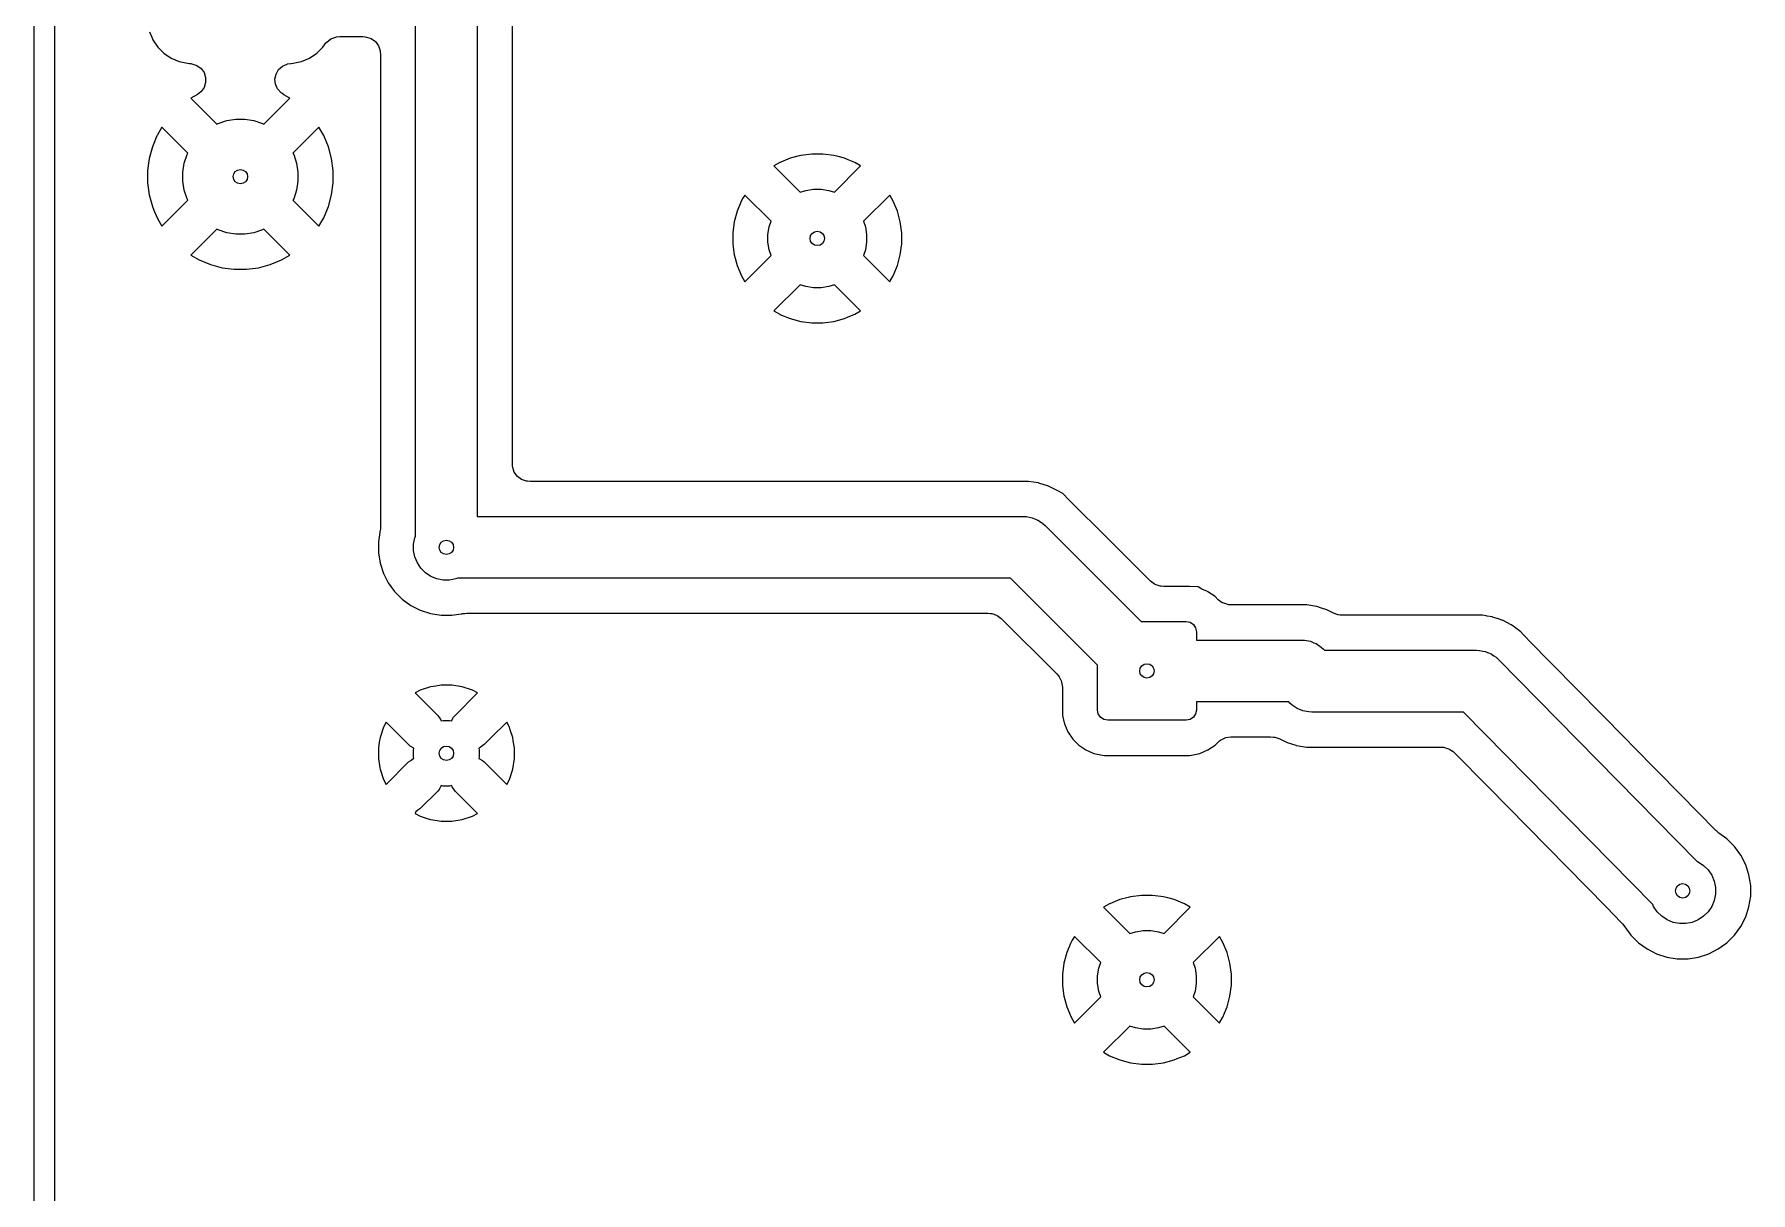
# Model space of a CAD drawing. Header units: millimetres. Extents: x 20 to 168, y -138 to -20.
# Drawn here: x 20 to 61.65, y -75.67 to -47.54 of the extents above; entities that cross this region are included whole.
import ezdxf

# ---------------------------------------------------------------- set-up
doc = ezdxf.new("R2010")
doc.units = ezdxf.units.MM
doc.layers.add('B.Cu', color=253, linetype='CONTINUOUS', true_color=0x83a598)
doc.layers.add('Edge.Cuts', color=40, linetype='CONTINUOUS', true_color=0xfabd2f)

msp = doc.modelspace()

# ---------------------------------------------------------------- linework, layer by layer
at = {"layer": 'B.Cu', "linetype": 'CONTINUOUS'}
for p, q in [((20.5005, -64.870144), (20.5005, -44.765947)), ((30.75, -46.31066), (30.75, -59.25)), ((29.25, -59.730226), (29.25, -46.75)), ((31.6005, -52.365639), (31.6005, -47.030902)), ((22.796986, -47.486609), (22.850781, -47.612231)), ((22.850781, -47.612231), (22.879721, -47.679812)), ((22.879721, -47.679812), (22.997523, -47.853864)), ((22.997523, -47.853864), (23.146136, -48.002477)), ((26.853864, -48.002477), (27.002477, -47.853864)), ((27.002477, -47.853864), (27.037673, -47.801861)), ((27.037673, -47.801861), (27.076726, -47.752926)), ((27.076726, -47.752926), (27.096826, -47.73144)), ((27.096826, -47.73144), (27.195319, -47.654741)), ((27.195319, -47.654741), (27.312692, -47.612231)), ((27.312692, -47.612231), (27.336156, -47.607709)), ((27.336156, -47.607709), (27.411662, -47.6005)), ((27.411662, -47.6005), (27.969098, -47.6005)), ((27.969098, -47.6005), (28.031507, -47.60541)), ((28.031507, -47.60541), (28.058618, -47.609704)), ((28.058618, -47.609704), (28.177342, -47.648278)), ((28.177342, -47.648278), (28.278337, -47.721652)), ((28.278337, -47.721652), (28.351714, -47.822645)), ((28.351714, -47.822645), (28.390293, -47.941369)), ((23.146136, -48.002477), (23.320188, -48.120279)), ((23.320188, -48.120279), (23.513389, -48.203013)), ((23.513389, -48.203013), (23.718756, -48.247688)), ((23.718756, -48.247688), (23.758079, -48.25003)), ((23.758079, -48.25003), (23.796735, -48.254231)), ((23.796735, -48.254231), (23.825293, -48.258752)), ((23.825293, -48.258752), (23.944019, -48.297322)), ((23.944019, -48.297322), (24.045016, -48.370693)), ((26.02009, -48.317116), (26.134125, -48.266345)), ((26.134125, -48.266345), (26.143286, -48.26389)), ((26.143286, -48.26389), (26.228151, -48.251435)), ((26.228117, -48.250851), (26.234028, -48.250499)), ((26.228151, -48.251435), (26.228117, -48.250851)), ((26.234028, -48.250499), (26.234036, -48.250499)), ((26.234036, -48.250499), (26.281244, -48.247688)), ((26.281244, -48.247688), (26.486611, -48.203013)), ((26.486611, -48.203013), (26.679812, -48.120279)), ((26.679812, -48.120279), (26.853864, -48.002477)), ((28.390293, -47.941369), (28.390293, -47.941371)), ((28.390293, -47.941371), (28.394587, -47.96848)), ((28.394587, -47.96848), (28.3995, -48.030902)), ((28.3995, -48.030902), (28.3995, -59.503762)), ((24.045016, -48.370693), (24.118397, -48.471683)), ((24.118397, -48.471683), (24.156979, -48.590406)), ((24.156985, -48.715241), (24.118415, -48.833968)), ((24.156979, -48.590406), (24.156985, -48.715241)), ((25.838944, -48.630862), (25.8649, -48.508755)), ((25.851991, -48.755013), (25.838944, -48.630862)), ((25.8649, -48.508755), (25.927318, -48.400646)), ((25.927318, -48.400646), (26.02009, -48.317116)), ((23.956253, -49.004529), (23.801172, -49.094064)), ((23.801172, -49.094064), (24.430744, -49.723637)), ((24.038888, -48.941121), (23.956253, -49.004529)), ((24.045044, -48.934965), (24.038888, -48.941121)), ((24.118415, -48.833968), (24.045044, -48.934965)), ((25.569253, -49.723636), (26.198825, -49.094065)), ((25.902765, -48.869055), (25.851991, -48.755013)), ((25.986295, -48.961827), (25.902765, -48.869055)), ((26.002904, -48.975277), (25.986295, -48.961827)), ((26.054506, -49.010742), (26.002904, -48.975277)), ((26.198824, -49.094064), (26.054506, -49.010742)), ((26.198825, -49.094065), (26.198823, -49.094064)), ((26.198823, -49.094064), (26.198824, -49.094064)), ((23.094064, -49.801172), (22.977708, -50.002709)), ((23.723637, -50.430744), (23.094064, -49.801172)), ((24.430744, -49.723637), (24.464243, -49.706569)), ((24.464243, -49.706569), (24.673176, -49.638682)), ((24.673176, -49.638682), (24.890157, -49.604316)), ((24.890157, -49.604316), (25.109843, -49.604316)), ((25.109843, -49.604316), (25.326824, -49.638682)), ((25.326824, -49.638682), (25.535757, -49.706569)), ((25.535757, -49.706569), (25.569253, -49.723636)), ((26.905932, -49.801173), (26.276361, -50.430743)), ((26.905933, -49.801173), (26.905932, -49.801173)), ((27.022293, -50.002713), (26.905933, -49.801173)), ((22.864833, -50.275212), (22.788496, -50.560112)), ((22.976785, -50.004937), (22.864833, -50.275212)), ((22.977607, -50.002915), (22.976785, -50.004937)), ((22.977708, -50.002709), (22.977607, -50.002915)), ((27.135165, -50.275211), (27.022293, -50.002713)), ((27.211502, -50.560109), (27.135165, -50.275211)), ((22.788496, -50.560112), (22.75, -50.85253)), ((23.604316, -50.890157), (23.638682, -50.673176)), ((23.638682, -50.673176), (23.706569, -50.464243)), ((23.706569, -50.464243), (23.723637, -50.430744)), ((26.276361, -50.430743), (26.293431, -50.464243)), ((26.293431, -50.464243), (26.361318, -50.673176)), ((26.361318, -50.673176), (26.395684, -50.890157)), ((27.25, -50.852532), (27.211502, -50.560109)), ((38.09136, -50.657467), (37.947583, -50.740475)), ((37.947583, -50.740475), (38.584309, -51.377201)), ((38.098957, -50.653081), (38.09136, -50.657467)), ((38.115528, -50.647456), (38.098957, -50.653081)), ((38.33964, -50.554625), (38.115528, -50.647456)), ((38.561751, -50.495112), (38.33964, -50.554625)), ((38.59921, -50.485075), (38.561751, -50.495112)), ((38.599213, -50.485074), (38.59921, -50.485075)), ((38.599216, -50.485074), (38.599213, -50.485074)), ((38.865641, -50.45), (38.599216, -50.485074)), ((38.865642, -50.45), (38.865641, -50.45)), ((39.134358, -50.45), (38.865642, -50.45)), ((39.134359, -50.45), (39.134358, -50.45)), ((39.400782, -50.485074), (39.134359, -50.45)), ((39.400789, -50.485075), (39.400782, -50.485074)), ((39.50793, -50.513783), (39.400789, -50.485075)), ((39.415689, -51.377201), (40.052416, -50.740476)), ((39.660355, -50.554624), (39.50793, -50.513783)), ((39.660359, -50.554625), (39.660355, -50.554624)), ((39.66036, -50.554626), (39.660359, -50.554625)), ((39.74576, -50.59), (39.66036, -50.554626)), ((39.908641, -50.657468), (39.74576, -50.59)), ((39.908651, -50.657473), (39.908641, -50.657468)), ((40.052416, -50.740475), (39.908651, -50.657473)), ((40.052416, -50.740476), (40.052415, -50.740475)), ((40.052415, -50.740475), (40.052416, -50.740475)), ((22.75, -50.85253), (22.75, -51.147468)), ((22.75, -51.147468), (22.788496, -51.439886)), ((23.604316, -51.109843), (23.604316, -50.890157)), ((23.638682, -51.326824), (23.604316, -51.109843)), ((26.395684, -51.109843), (26.361318, -51.326824)), ((26.395684, -50.890157), (26.395684, -51.109843)), ((27.211502, -51.43989), (27.25, -51.147467)), ((27.25, -51.147467), (27.25, -50.852532)), ((22.788496, -51.439886), (22.864833, -51.724787)), ((23.094065, -52.198825), (23.723636, -51.569253)), ((23.706569, -51.535757), (23.638682, -51.326824)), ((23.723636, -51.569253), (23.706569, -51.535757)), ((26.293431, -51.535757), (26.276362, -51.569254)), ((26.276362, -51.569254), (26.905933, -52.198825)), ((26.361318, -51.326824), (26.293431, -51.535757)), ((27.135165, -51.724788), (27.211502, -51.43989)), ((37.147456, -51.615528), (37.054625, -51.83964)), ((37.153081, -51.598957), (37.147456, -51.615528)), ((37.196898, -51.523062), (37.153081, -51.598957)), ((37.240475, -51.447583), (37.196898, -51.523062)), ((37.877201, -52.084309), (37.240475, -51.447583)), ((38.584309, -51.377201), (38.719866, -51.333156)), ((38.719866, -51.333156), (38.905849, -51.303699)), ((38.905849, -51.303699), (39.094151, -51.303699)), ((39.094151, -51.303699), (39.280134, -51.333156)), ((39.280134, -51.333156), (39.415689, -51.377201)), ((40.759521, -51.447582), (40.122797, -52.084305)), ((40.759522, -51.447582), (40.759521, -51.447582)), ((40.842528, -51.591352), (40.759522, -51.447582)), ((40.842626, -51.591553), (40.842528, -51.591352)), ((40.843469, -51.593623), (40.842626, -51.591553)), ((40.945373, -51.839639), (40.843469, -51.593623)), ((22.864833, -51.724787), (22.902624, -51.816022)), ((22.902624, -51.816022), (22.977706, -51.997285)), ((22.977706, -51.997285), (22.977707, -51.997287)), ((22.977707, -51.997287), (23.094065, -52.198825)), ((26.905933, -52.198825), (27.022287, -51.997295)), ((27.022287, -51.997295), (27.022297, -51.997276)), ((27.022297, -51.997276), (27.135165, -51.724788)), ((37.054625, -51.83964), (36.985076, -52.099207)), ((41.014924, -52.09921), (40.945373, -51.839639)), ((24.430743, -52.276361), (23.801173, -52.905932)), ((24.464243, -52.293431), (24.430743, -52.276361)), ((24.673176, -52.361318), (24.464243, -52.293431)), ((24.890157, -52.395684), (24.673176, -52.361318)), ((25.109843, -52.395684), (24.890157, -52.395684)), ((25.326824, -52.361318), (25.109843, -52.395684)), ((25.535757, -52.293431), (25.326824, -52.361318)), ((25.569254, -52.276362), (25.535757, -52.293431)), ((26.198825, -52.905933), (25.569254, -52.276362)), ((31.6005, -57.969097), (31.6005, -52.365639)), ((36.985074, -52.099216), (36.95, -52.365639)), ((36.95, -52.365639), (36.95, -52.634359)), ((36.985076, -52.099207), (36.985074, -52.099216)), ((37.803699, -52.405849), (37.833156, -52.219866)), ((37.803699, -52.594151), (37.803699, -52.405849)), ((37.833156, -52.219866), (37.877201, -52.084309)), ((40.122797, -52.084305), (40.166844, -52.219866)), ((40.166844, -52.219866), (40.196301, -52.405849)), ((40.196301, -52.405849), (40.196301, -52.594151)), ((41.05, -52.365641), (41.014924, -52.09921)), ((41.05, -52.634358), (41.05, -52.365641)), ((36.95, -52.634359), (36.969104, -52.77947)), ((36.969104, -52.77947), (36.985075, -52.900789)), ((37.833156, -52.780134), (37.803699, -52.594151)), ((37.877201, -52.915689), (37.833156, -52.780134)), ((40.166844, -52.780134), (40.122798, -52.915691)), ((40.196301, -52.594151), (40.166844, -52.780134)), ((41.014924, -52.900789), (41.05, -52.634358)), ((23.801173, -52.905932), (23.801173, -52.905933)), ((23.801173, -52.905933), (24.002713, -53.022293)), ((24.002713, -53.022293), (24.275211, -53.135165)), ((24.275211, -53.135165), (24.560109, -53.211502)), ((24.560109, -53.211502), (24.852533, -53.25)), ((24.852533, -53.25), (25.147461, -53.25)), ((25.147461, -53.25), (25.147467, -53.25)), ((25.147467, -53.25), (25.43989, -53.211502)), ((25.43989, -53.211502), (25.724788, -53.135165)), ((25.724788, -53.135165), (25.997276, -53.022297)), ((25.997276, -53.022297), (25.997295, -53.022287)), ((25.997295, -53.022287), (26.198825, -52.905933)), ((36.985075, -52.900789), (37.006331, -52.980119)), ((37.006331, -52.980119), (37.054624, -53.160355)), ((37.054624, -53.160355), (37.054625, -53.160359)), ((37.054625, -53.160359), (37.054626, -53.16036)), ((37.054626, -53.16036), (37.157467, -53.408639)), ((37.240475, -53.552415), (37.877201, -52.915689)), ((40.122798, -52.915691), (40.759522, -53.552415)), ((40.842533, -53.408637), (40.922575, -53.215399)), ((40.922575, -53.215399), (40.94537, -53.160368)), ((40.94537, -53.160366), (40.945373, -53.16036)), ((40.94537, -53.160368), (40.94537, -53.160366)), ((40.945373, -53.16036), (41.014924, -52.900789)), ((37.157467, -53.408639), (37.15747, -53.408645)), ((37.15747, -53.408645), (37.240475, -53.552415)), ((38.584306, -53.622797), (37.947582, -54.259521)), ((38.719866, -53.666844), (38.584306, -53.622797)), ((38.905849, -53.696301), (38.719866, -53.666844)), ((39.094151, -53.696301), (38.905849, -53.696301)), ((39.280134, -53.666844), (39.094151, -53.696301)), ((39.415692, -53.622798), (39.280134, -53.666844)), ((40.052415, -54.259522), (39.415692, -53.622798)), ((40.759522, -53.552415), (40.759523, -53.552415)), ((40.759523, -53.552415), (40.771259, -53.532087)), ((40.771259, -53.532087), (40.842511, -53.408677)), ((40.842511, -53.408677), (40.84252, -53.408659)), ((40.84252, -53.408659), (40.842532, -53.408639)), ((40.842532, -53.408639), (40.842533, -53.408637)), ((37.947582, -54.259521), (37.947582, -54.259522)), ((37.947582, -54.259522), (38.091356, -54.34253)), ((38.091356, -54.34253), (38.091359, -54.342531)), ((38.091359, -54.342531), (38.091553, -54.342626)), ((38.091553, -54.342626), (38.093623, -54.343469)), ((38.093623, -54.343469), (38.339639, -54.445373)), ((38.339639, -54.445373), (38.59921, -54.514924)), ((38.59921, -54.514924), (38.865642, -54.55)), ((38.865642, -54.55), (39.134353, -54.55)), ((39.134353, -54.55), (39.134358, -54.55)), ((39.134358, -54.55), (39.400789, -54.514924)), ((39.400789, -54.514924), (39.66036, -54.445373)), ((39.66036, -54.445373), (39.660366, -54.44537)), ((39.660366, -54.44537), (39.660368, -54.44537)), ((39.660368, -54.44537), (39.735137, -54.414399)), ((39.735137, -54.414399), (39.908637, -54.342533)), ((39.908637, -54.342533), (39.908639, -54.342532)), ((39.908639, -54.342532), (39.908659, -54.34252)), ((39.908659, -54.34252), (39.908677, -54.342511)), ((39.908677, -54.342511), (40.052413, -54.259524)), ((40.052412, -54.259524), (40.052415, -54.259523)), ((40.052413, -54.259524), (40.052412, -54.259524)), ((40.052415, -54.259523), (40.052415, -54.259522)), ((31.605411, -58.031505), (31.6005, -57.969097)), ((31.609704, -58.058614), (31.605411, -58.031505)), ((31.609705, -58.058618), (31.609704, -58.058614)), ((31.648279, -58.177344), (31.609705, -58.058618)), ((31.721654, -58.278338), (31.648279, -58.177344)), ((31.822646, -58.351715), (31.721654, -58.278338)), ((31.941371, -58.390293), (31.822646, -58.351715)), ((31.96848, -58.394587), (31.941371, -58.390293)), ((32.030902, -58.3995), (31.96848, -58.394587)), ((44.125959, -58.3995), (32.030902, -58.3995)), ((44.125962, -58.3995), (44.125959, -58.3995)), ((44.36798, -58.437831), (44.125962, -58.3995)), ((44.373673, -58.438632), (44.36798, -58.437831)), ((44.374796, -58.438912), (44.373673, -58.438632)), ((44.614377, -58.516758), (44.374796, -58.438912)), ((44.614378, -58.516758), (44.614377, -58.516758)), ((44.614379, -58.516759), (44.614378, -58.516758)), ((44.837638, -58.630514), (44.614379, -58.516759)), ((44.840234, -58.631825), (44.837638, -58.630514)), ((44.962277, -58.692846), (44.840234, -58.631825)), ((44.965363, -58.698903), (44.962277, -58.692846)), ((45.032919, -58.766466), (44.965363, -58.698903)), ((45.030734, -58.769025), (45.032919, -58.766466)), ((45.042658, -58.779209), (45.030734, -58.769025)), ((46.133552, -59.870102), (45.042658, -58.779209)), ((28.396734, -59.550664), (28.387718, -59.626833)), ((28.3995, -59.503762), (28.396734, -59.550664)), ((30.75, -59.25), (44, -59.25)), ((44, -59.25), (44.073513, -59.253611)), ((44.073513, -59.253611), (44.217713, -59.282294)), ((44.217713, -59.282294), (44.297283, -59.315253)), ((44.297283, -59.315253), (44.353548, -59.338559)), ((44.353548, -59.338559), (44.417951, -59.381592)), ((44.417951, -59.381592), (44.475795, -59.420242)), ((44.475795, -59.420242), (44.53033, -59.46967)), ((44.53033, -59.46967), (46.86066, -61.8)), ((28.385572, -59.642346), (28.3495, -59.870103)), ((28.3495, -59.870103), (28.3495, -60.129896)), ((28.387718, -59.626833), (28.385572, -59.642346)), ((29.203852, -59.921586), (29.234448, -59.767772)), ((29.203852, -60.078414), (29.203852, -59.921586)), ((29.234448, -59.767772), (29.25, -59.730226)), ((46.133552, -59.870103), (46.133552, -59.870102)), ((47.084845, -60.821396), (46.133552, -59.870103)), ((28.3495, -60.129896), (28.390138, -60.38649)), ((28.390138, -60.38649), (28.470421, -60.633572)), ((29.234448, -60.232228), (29.203852, -60.078414)), ((29.294463, -60.377117), (29.234448, -60.232228)), ((29.381592, -60.507515), (29.294463, -60.377117)), ((28.470421, -60.633572), (28.470422, -60.633575)), ((28.470422, -60.633575), (28.588365, -60.86505)), ((29.492485, -60.618408), (29.381592, -60.507515)), ((29.622883, -60.705537), (29.492485, -60.618408)), ((29.767772, -60.765552), (29.622883, -60.705537)), ((29.921586, -60.796148), (29.767772, -60.765552)), ((30.078414, -60.796148), (29.921586, -60.796148)), ((30.232228, -60.765552), (30.078414, -60.796148)), ((30.269774, -60.75), (30.232228, -60.765552)), ((43.68934, -60.75), (30.269774, -60.75)), ((45.8, -62.86066), (43.68934, -60.75)), ((28.588365, -60.86505), (28.588366, -60.865051)), ((28.588366, -60.865051), (28.741069, -61.075229)), ((28.741069, -61.075229), (28.924771, -61.258931)), ((47.084849, -60.821399), (47.084845, -60.821396)), ((47.185841, -60.894772), (47.084849, -60.821399)), ((47.198618, -60.901283), (47.185841, -60.894772)), ((47.317332, -60.939856), (47.198618, -60.901283)), ((47.334313, -60.942545), (47.317332, -60.939856)), ((47.347202, -60.944587), (47.334313, -60.942545)), ((47.409623, -60.9495), (47.347202, -60.944587)), ((48.034037, -60.9495), (47.409623, -60.9495)), ((48.034052, -60.9495), (48.034037, -60.9495)), ((48.034066, -60.9495), (48.034052, -60.9495)), ((48.245811, -60.962114), (48.034066, -60.9495)), ((48.33235, -61.016573), (48.245811, -60.962114)), ((48.469311, -61.075224), (48.33235, -61.016573)), ((48.469318, -61.075227), (48.469311, -61.075224)), ((48.479811, -61.07972), (48.469318, -61.075227)), ((48.653863, -61.197522), (48.479811, -61.07972)), ((48.653864, -61.197523), (48.653863, -61.197522)), ((48.72774, -61.271398), (48.653864, -61.197523)), ((28.924771, -61.258931), (29.134949, -61.411634)), ((29.134949, -61.411634), (29.366428, -61.529579)), ((29.366428, -61.529579), (29.613507, -61.60986)), ((29.613507, -61.60986), (29.870103, -61.6505)), ((30.129897, -61.6505), (30.357711, -61.614418)), ((30.357711, -61.614418), (30.373214, -61.612274)), ((30.373214, -61.612274), (30.402202, -61.608843)), ((30.402202, -61.608843), (30.402203, -61.608844)), ((30.402203, -61.608844), (30.449347, -61.603264)), ((30.449347, -61.603264), (30.496229, -61.6005)), ((30.496229, -61.6005), (43.140377, -61.6005)), ((43.140377, -61.6005), (43.20279, -61.605412)), ((43.20279, -61.605412), (43.232656, -61.610142)), ((43.232656, -61.610142), (43.351377, -61.648714)), ((48.727741, -61.2714), (48.72774, -61.271398)), ((48.828734, -61.344773), (48.727741, -61.2714)), ((48.841509, -61.351283), (48.828734, -61.344773)), ((48.960223, -61.389856), (48.841509, -61.351283)), ((48.977204, -61.392545), (48.960223, -61.389856)), ((48.990093, -61.394587), (48.977204, -61.392545)), ((49.052514, -61.3995), (48.990093, -61.394587)), ((50.875959, -61.3995), (49.052514, -61.3995)), ((50.875962, -61.3995), (50.875959, -61.3995)), ((51.11798, -61.437831), (50.875962, -61.3995)), ((51.123673, -61.438632), (51.11798, -61.437831)), ((51.124783, -61.438909), (51.123673, -61.438632)), ((51.124786, -61.43891), (51.124783, -61.438909)), ((51.12479, -61.438911), (51.124786, -61.43891)), ((51.234493, -61.474555), (51.12479, -61.438911)), ((51.364382, -61.516759), (51.234493, -61.474555)), ((51.364384, -61.51676), (51.364382, -61.516759)), ((51.525383, -61.598794), (51.364384, -61.51676)), ((51.644107, -61.63737), (51.525383, -61.598794)), ((51.689672, -61.644587), (51.644107, -61.63737)), ((29.870103, -61.6505), (29.870106, -61.6505)), ((29.870106, -61.6505), (30.129894, -61.6505)), ((30.129894, -61.6505), (30.129896, -61.6505)), ((30.129896, -61.6505), (30.129897, -61.6505)), ((43.351377, -61.648714), (43.364159, -61.655227)), ((43.364159, -61.655227), (43.46515, -61.7286)), ((43.46515, -61.7286), (43.465154, -61.728603)), ((43.465154, -61.728603), (44.810436, -63.073885)), ((46.86066, -61.8), (47.949999, -61.8)), ((47.949999, -61.8), (48.04567, -61.81903)), ((48.04567, -61.81903), (48.126776, -61.873224)), ((48.126776, -61.873224), (48.18097, -61.95433)), ((48.18097, -61.95433), (48.199999, -62.050002)), ((48.199999, -62.050002), (48.199999, -62.25)), ((51.752091, -61.6495), (51.689672, -61.644587)), ((54.852267, -61.6495), (51.752091, -61.6495)), ((54.866153, -61.649258), (54.852267, -61.6495)), ((54.879908, -61.648779), (54.866153, -61.649258)), ((54.883671, -61.648581), (54.879908, -61.648779)), ((54.888322, -61.648438), (54.883671, -61.648581)), ((54.968345, -61.649152), (54.888322, -61.648438)), ((54.968352, -61.649153), (54.968345, -61.649152)), ((55.005362, -61.649484), (54.968352, -61.649153)), ((55.008921, -61.6495), (55.005362, -61.649484)), ((55.125962, -61.6495), (55.008921, -61.6495)), ((55.127348, -61.649609), (55.125962, -61.6495)), ((55.128558, -61.649662), (55.127348, -61.649609)), ((55.131351, -61.649907), (55.128558, -61.649662)), ((55.134935, -61.650206), (55.131351, -61.649907)), ((55.137673, -61.650421), (55.134935, -61.650206)), ((55.138829, -61.650563), (55.137673, -61.650421)), ((55.140226, -61.650685), (55.138829, -61.650563)), ((55.234228, -61.666434), (55.140226, -61.650685)), ((55.255674, -61.670027), (55.234228, -61.666434)), ((55.259138, -61.670592), (55.255674, -61.670027)), ((55.374783, -61.688908), (55.259138, -61.670592)), ((55.376083, -61.689221), (55.374783, -61.688908)), ((55.377241, -61.689457), (55.376083, -61.689221)), ((55.380044, -61.690156), (55.377241, -61.689457)), ((55.383408, -61.69098), (55.380044, -61.690156)), ((55.38624, -61.69166), (55.383408, -61.69098)), ((55.387387, -61.691989), (55.38624, -61.69166)), ((55.388697, -61.692316), (55.387387, -61.691989)), ((55.499667, -61.729469), (55.388697, -61.692316)), ((55.502959, -61.730555), (55.499667, -61.729469)), ((55.614379, -61.766759), (55.502959, -61.730555)), ((55.614381, -61.76676), (55.614379, -61.766759)), ((55.61439, -61.766763), (55.614381, -61.76676)), ((55.615647, -61.767284), (55.61439, -61.766763)), ((55.616746, -61.767695), (55.615647, -61.767284)), ((55.619356, -61.768804), (55.616746, -61.767695)), ((55.62269, -61.770202), (55.619356, -61.768804)), ((55.625247, -61.77126), (55.62269, -61.770202)), ((55.626313, -61.771758), (55.625247, -61.77126)), ((55.627582, -61.772297), (55.626313, -61.771758)), ((55.731435, -61.826384), (55.627582, -61.772297)), ((55.734597, -61.828013), (55.731435, -61.826384)), ((55.838842, -61.881128), (55.734597, -61.828013)), ((55.840004, -61.88184), (55.838842, -61.881128)), ((55.841031, -61.882421), (55.840004, -61.88184)), ((55.84343, -61.883921), (55.841031, -61.882421)), ((55.846473, -61.885804), (55.84343, -61.883921)), ((55.848877, -61.887277), (55.846473, -61.885804)), ((55.849874, -61.88795), (55.848877, -61.887277)), ((55.851014, -61.888662), (55.849874, -61.88795)), ((55.85102, -61.888666), (55.851014, -61.888662)), ((55.851025, -61.88867), (55.85102, -61.888666)), ((55.851027, -61.888671), (55.851025, -61.88867)), ((55.945057, -61.958277), (55.851027, -61.888671)), ((55.947924, -61.96038), (55.945057, -61.958277)), ((56.042655, -62.029206), (55.947924, -61.96038)), ((56.043682, -62.030084), (56.042655, -62.029206)), ((56.044627, -62.030836), (56.043682, -62.030084)), ((56.04677, -62.032699), (56.044627, -62.030836)), ((56.04944, -62.035), (56.04677, -62.032699)), ((56.051609, -62.036853), (56.04944, -62.035)), ((56.052494, -62.037678), (56.051609, -62.036853)), ((56.053514, -62.038565), (56.052494, -62.037678)), ((56.135503, -62.12203), (56.053514, -62.038565)), ((48.199999, -62.25), (50.75, -62.25)), ((50.75, -62.25), (50.823513, -62.253611)), ((50.823513, -62.253611), (50.967713, -62.282294)), ((50.967713, -62.282294), (51.047283, -62.315253)), ((51.047283, -62.315253), (51.103548, -62.338559)), ((51.103548, -62.338559), (51.225795, -62.420242)), ((51.225795, -62.420242), (51.28033, -62.46967)), ((51.28033, -62.46967), (51.31066, -62.5)), ((56.138007, -62.124557), (56.135503, -62.12203)), ((56.165411, -62.151962), (56.138007, -62.124557)), ((56.165413, -62.151963), (56.165411, -62.151962)), ((56.220781, -62.207332), (56.165413, -62.151963)), ((56.220787, -62.207337), (56.220781, -62.207332)), ((56.221891, -62.208441), (56.220787, -62.207337)), ((56.226308, -62.213434), (56.221891, -62.208441)), ((56.235722, -62.22371), (56.226308, -62.213434)), ((56.245275, -62.233779), (56.235722, -62.22371)), ((58.619952, -64.651201), (56.245275, -62.233779)), ((45.800001, -63.949998), (45.8, -62.86066)), ((51.31066, -62.5), (55, -62.5)), ((55, -62.5), (55.073513, -62.503611)), ((55.073513, -62.503611), (55.076811, -62.504267)), ((55.076811, -62.504267), (55.080167, -62.504297)), ((55.080167, -62.504297), (55.148854, -62.518597)), ((55.148854, -62.518597), (55.217714, -62.532295)), ((55.217714, -62.532295), (55.220816, -62.53358)), ((55.220816, -62.53358), (55.224106, -62.534265)), ((55.224106, -62.534265), (55.288685, -62.561692)), ((55.288685, -62.561692), (55.353548, -62.588559)), ((55.353548, -62.588559), (55.356343, -62.590426)), ((55.356343, -62.590426), (55.359433, -62.591739)), ((55.359433, -62.591739), (55.417404, -62.631226)), ((55.417404, -62.631226), (55.475795, -62.670242)), ((55.475795, -62.670242), (55.478171, -62.672618)), ((55.478171, -62.672618), (55.480947, -62.674509)), ((55.480947, -62.674509), (55.535039, -62.724421)), ((55.535039, -62.724421), (60.345328, -67.621295)), ((44.810436, -63.073885), (44.851094, -63.12149)), ((44.851094, -63.12149), (44.868865, -63.14595)), ((44.868865, -63.14595), (44.925538, -63.257174)), ((44.925538, -63.257174), (44.929971, -63.270817)), ((44.929971, -63.270817), (44.9495, -63.394115)), ((29.366626, -63.470881), (29.241661, -63.534552)), ((29.241661, -63.534552), (29.241661, -63.534553)), ((29.241661, -63.534553), (29.790643, -64.083535)), ((29.613618, -63.390629), (29.366626, -63.470881)), ((29.741883, -63.370314), (29.613618, -63.390629)), ((29.870145, -63.35), (29.741883, -63.370314)), ((29.870148, -63.35), (29.870145, -63.35)), ((30.129852, -63.35), (29.870148, -63.35)), ((30.129855, -63.35), (30.129852, -63.35)), ((30.386377, -63.390629), (30.129855, -63.35)), ((30.209345, -64.083546), (30.758337, -63.534554)), ((30.386378, -63.390629), (30.386377, -63.390629)), ((30.386382, -63.39063), (30.386378, -63.390629)), ((30.63338, -63.470885), (30.386382, -63.39063)), ((30.758336, -63.534552), (30.63338, -63.470885)), ((30.758337, -63.534553), (30.758336, -63.534552)), ((30.758337, -63.534554), (30.758337, -63.534553)), ((44.9495, -63.394115), (44.9495, -64.03403)), ((29.790643, -64.083535), (29.864017, -64.184526)), ((30.125805, -64.213278), (30.174947, -64.122771)), ((30.174947, -64.122771), (30.209345, -64.083546)), ((44.9495, -64.03403), (44.951606, -64.06939)), ((44.951606, -64.06939), (44.951823, -64.076706)), ((44.951823, -64.076706), (44.952311, -64.081244)), ((44.952311, -64.081244), (44.985211, -64.232478)), ((45.81903, -64.04567), (45.800001, -63.949998)), ((45.873224, -64.126776), (45.81903, -64.04567)), ((45.95433, -64.18097), (45.873224, -64.126776)), ((48.126776, -64.126776), (48.04567, -64.18097)), ((48.18097, -64.04567), (48.126776, -64.126776)), ((48.2, -63.949999), (48.18097, -64.04567)), ((50.43934, -63.75), (48.2, -63.75)), ((48.2, -63.75), (48.2, -63.949999)), ((50.46967, -63.78033), (50.43934, -63.75)), ((50.524205, -63.829758), (50.46967, -63.78033)), ((50.646452, -63.911441), (50.524205, -63.829758)), ((50.782286, -63.967705), (50.646452, -63.911441)), ((50.926487, -63.996389), (50.782286, -63.967705)), ((51, -64), (50.926487, -63.996389)), ((54.685414, -64), (51, -64)), ((59.276482, -68.673707), (54.685414, -64)), ((28.470881, -64.366626), (28.390629, -64.613618)), ((28.534552, -64.241661), (28.470881, -64.366626)), ((28.534553, -64.241661), (28.534552, -64.241661)), ((29.08354, -64.790648), (28.534553, -64.241661)), ((29.864017, -64.184526), (29.87341, -64.213434)), ((29.87341, -64.213434), (29.921586, -64.203852)), ((29.921586, -64.203852), (30.078414, -64.203852)), ((30.078414, -64.203852), (30.125805, -64.213278)), ((31.465445, -64.241661), (31.087079, -64.620028)), ((31.529113, -64.366617), (31.465445, -64.241661)), ((31.549085, -64.428085), (31.529113, -64.366617)), ((31.60937, -64.613621), (31.549085, -64.428085)), ((44.985211, -64.232478), (44.987209, -64.241661)), ((44.987209, -64.241661), (44.996987, -64.286611)), ((44.996987, -64.286611), (45.079721, -64.479812)), ((45.079721, -64.479812), (45.197523, -64.653864)), ((46.050001, -64.2), (45.95433, -64.18097)), ((47.949998, -64.199999), (46.050001, -64.2)), ((48.04567, -64.18097), (47.949998, -64.199999)), ((20.5005, -70.365639), (20.5005, -64.870144)), ((28.371684, -64.733238), (28.35, -64.870144)), ((28.35, -64.870144), (28.35, -65.129855)), ((28.390629, -64.613618), (28.371684, -64.733238)), ((29.122762, -64.825045), (29.08354, -64.790648)), ((29.213278, -64.874195), (29.122762, -64.825045)), ((29.203852, -64.921586), (29.213278, -64.874195)), ((29.203852, -65.078414), (29.203852, -64.921586)), ((30.815473, -64.864016), (30.786564, -64.873408)), ((30.786564, -64.873408), (30.796148, -64.921586)), ((30.796148, -64.921586), (30.796148, -65.078414)), ((30.916467, -64.79064), (30.815473, -64.864016)), ((31.087079, -64.620028), (30.916467, -64.79064)), ((31.622877, -64.698902), (31.60937, -64.613621)), ((31.65, -64.870144), (31.622877, -64.698902)), ((31.65, -65.129855), (31.65, -64.870144)), ((45.197523, -64.653864), (45.346136, -64.802477)), ((45.346136, -64.802477), (45.520188, -64.920279)), ((45.520188, -64.920279), (45.713389, -65.003013)), ((48.286611, -65.003013), (48.479812, -64.920279)), ((48.479812, -64.920279), (48.653864, -64.802477)), ((48.653864, -64.802477), (48.716775, -64.739564)), ((48.716775, -64.739564), (48.764386, -64.698902)), ((48.764386, -64.698902), (48.788848, -64.68113)), ((48.788848, -64.68113), (48.900076, -64.624459)), ((48.900076, -64.624459), (48.913717, -64.620027)), ((48.913717, -64.620027), (49.037009, -64.6005)), ((49.037009, -64.6005), (49.997909, -64.6005)), ((49.997909, -64.6005), (50.060317, -64.60541)), ((50.060317, -64.60541), (50.105889, -64.612628)), ((50.105889, -64.612628), (50.224605, -64.651199)), ((50.224605, -64.651199), (50.384334, -64.732586)), ((50.384334, -64.732586), (50.386969, -64.733941)), ((50.386969, -64.733941), (50.388315, -64.734639)), ((50.388315, -64.734639), (50.40051, -64.738079)), ((50.40051, -64.738079), (50.609779, -64.806075)), ((50.609779, -64.806075), (50.623768, -64.81062)), ((50.623768, -64.81062), (50.625181, -64.811084)), ((50.625181, -64.811084), (50.625211, -64.811088)), ((50.625211, -64.811088), (50.625215, -64.81109)), ((50.625215, -64.81109), (50.874038, -64.8505)), ((50.874038, -64.8505), (51.125962, -64.8505)), ((51.125962, -64.8505), (54.129911, -64.8505)), ((54.129911, -64.8505), (54.192324, -64.855412)), ((54.192324, -64.855412), (54.22219, -64.860142)), ((54.22219, -64.860142), (54.340904, -64.898711)), ((54.340904, -64.898711), (54.352944, -64.904845)), ((54.352944, -64.904845), (54.432392, -64.958204)), ((54.432392, -64.958204), (54.433254, -64.958947)), ((54.433254, -64.958947), (54.433507, -64.959165)), ((54.433507, -64.959165), (54.457565, -64.981712)), ((58.81092, -64.845606), (58.619952, -64.651201)), ((59.939622, -65.994625), (58.81092, -64.845606)), ((28.35, -65.129855), (28.385215, -65.352195)), ((28.385215, -65.352195), (28.39063, -65.386382)), ((28.39063, -65.386382), (28.470885, -65.633379)), ((28.534554, -65.758337), (29.083538, -65.209353)), ((29.083538, -65.209353), (29.133255, -65.173231)), ((29.133255, -65.173231), (29.18272, -65.136908)), ((29.18272, -65.136908), (29.183695, -65.136585)), ((29.183695, -65.136585), (29.184526, -65.135982)), ((29.184526, -65.135982), (29.213434, -65.126588)), ((29.213434, -65.126588), (29.203852, -65.078414)), ((30.796148, -65.078414), (30.78672, -65.125806)), ((30.78672, -65.125806), (30.877225, -65.174946)), ((30.877225, -65.174946), (30.916458, -65.209351)), ((30.916458, -65.209351), (31.465444, -65.758337)), ((31.529114, -65.633379), (31.60937, -65.386377)), ((31.60937, -65.386377), (31.65, -65.129855)), ((45.713389, -65.003013), (45.918756, -65.047688)), ((45.918756, -65.047688), (45.965963, -65.0505)), ((45.965963, -65.0505), (48.034036, -65.050499)), ((48.034036, -65.050499), (48.081244, -65.047688)), ((48.081244, -65.047688), (48.286611, -65.003013)), ((54.457565, -64.981712), (55.276584, -65.815473)), ((28.470885, -65.633379), (28.470886, -65.633382)), ((28.470886, -65.633382), (28.534553, -65.758337)), ((28.534553, -65.758337), (28.534554, -65.758337)), ((29.874193, -65.78672), (29.825046, -65.877234)), ((29.921586, -65.796148), (29.874193, -65.78672)), ((30.078414, -65.796148), (29.921586, -65.796148)), ((30.12659, -65.786564), (30.078414, -65.796148)), ((30.135983, -65.815473), (30.12659, -65.786564)), ((31.465444, -65.758337), (31.465445, -65.758337)), ((31.465445, -65.758337), (31.529112, -65.633384)), ((31.529112, -65.633384), (31.529114, -65.633379)), ((29.790641, -65.916464), (29.358522, -66.348583)), ((29.825046, -65.877234), (29.790641, -65.916464)), ((30.209356, -65.916463), (30.135983, -65.815473)), ((30.758337, -66.465444), (30.209356, -65.916463)), ((55.276584, -65.815473), (58.149868, -68.740476)), ((60.801543, -66.87206), (59.939622, -65.994625)), ((29.251641, -66.423871), (29.24166, -66.465444)), ((29.24166, -66.465444), (29.241661, -66.465444)), ((29.241661, -66.465445), (29.24166, -66.465445)), ((29.24166, -66.465445), (29.366617, -66.529113)), ((29.241661, -66.465444), (29.241661, -66.465445)), ((29.257532, -66.421957), (29.251641, -66.423871)), ((29.258362, -66.421353), (29.257532, -66.421957)), ((29.259338, -66.421031), (29.258362, -66.421353)), ((29.308802, -66.384707), (29.259338, -66.421031)), ((29.358522, -66.348583), (29.308802, -66.384707)), ((29.366617, -66.529113), (29.531287, -66.582617)), ((29.531287, -66.582617), (29.613621, -66.60937)), ((29.613621, -66.60937), (29.724493, -66.62693)), ((29.724493, -66.62693), (29.870142, -66.649999)), ((30.129857, -66.649999), (30.386377, -66.60937)), ((30.386377, -66.60937), (30.633379, -66.529114)), ((30.633379, -66.529114), (30.633384, -66.529112)), ((30.633384, -66.529112), (30.758337, -66.465445)), ((30.758337, -66.465445), (30.758337, -66.465444)), ((29.870142, -66.649999), (29.870144, -66.65)), ((29.870144, -66.65), (30.129855, -66.65)), ((30.129855, -66.65), (30.129857, -66.65)), ((30.129857, -66.65), (30.129857, -66.649999)), ((60.825702, -66.894694), (60.801543, -66.87206)), ((60.850722, -66.916257), (60.825702, -66.894694)), ((60.876674, -66.93681), (60.850722, -66.916257)), ((61.075224, -67.081065), (60.876674, -66.93681)), ((61.075225, -67.081066), (61.075224, -67.081065)), ((61.075229, -67.081069), (61.075225, -67.081066)), ((61.258931, -67.264771), (61.075229, -67.081069)), ((61.411634, -67.474949), (61.258931, -67.264771)), ((60.345328, -67.621295), (60.377117, -67.634463)), ((60.377117, -67.634463), (60.507515, -67.721592)), ((60.507515, -67.721592), (60.618408, -67.832485)), ((60.618408, -67.832485), (60.705537, -67.962883)), ((61.529579, -67.706428), (61.411634, -67.474949)), ((61.60986, -67.953507), (61.529579, -67.706428)), ((60.705537, -67.962883), (60.765552, -68.107772)), ((60.765552, -68.107772), (60.796148, -68.261586)), ((60.796148, -68.261586), (60.796148, -68.418414)), ((61.6505, -68.210103), (61.60986, -67.953507)), ((61.6505, -68.469897), (61.6505, -68.210103)), ((46.09136, -68.657467), (45.947583, -68.740475)), ((46.098957, -68.653081), (46.09136, -68.657467)), ((46.115528, -68.647456), (46.098957, -68.653081)), ((46.33964, -68.554625), (46.115528, -68.647456)), ((46.546826, -68.499111), (46.33964, -68.554625)), ((46.59921, -68.485075), (46.546826, -68.499111)), ((46.599213, -68.485074), (46.59921, -68.485075)), ((46.599216, -68.485074), (46.599213, -68.485074)), ((46.865641, -68.45), (46.599216, -68.485074)), ((46.865642, -68.45), (46.865641, -68.45)), ((47.134358, -68.45), (46.865642, -68.45)), ((47.134359, -68.45), (47.134358, -68.45)), ((47.400782, -68.485074), (47.134359, -68.45)), ((47.400789, -68.485075), (47.400782, -68.485074)), ((47.50793, -68.513783), (47.400789, -68.485075)), ((47.660355, -68.554624), (47.50793, -68.513783)), ((47.908641, -68.657468), (47.660355, -68.554624)), ((47.908651, -68.657473), (47.908641, -68.657468)), ((48.052416, -68.740475), (47.908651, -68.657473)), ((59.294463, -68.717117), (59.276482, -68.673707)), ((59.381592, -68.847515), (59.294463, -68.717117)), ((60.705537, -68.717117), (60.618408, -68.847515)), ((60.765552, -68.572228), (60.705537, -68.717117)), ((60.796148, -68.418414), (60.765552, -68.572228)), ((61.60986, -68.726493), (61.6505, -68.469897)), ((45.947583, -68.740475), (46.584309, -69.377201)), ((47.415689, -69.377201), (48.052416, -68.740476)), ((48.052416, -68.740476), (48.052415, -68.740475)), ((48.052415, -68.740475), (48.052416, -68.740475)), ((58.149868, -68.740476), (58.511052, -69.108161)), ((58.511052, -69.108161), (58.540852, -69.142152)), ((59.492485, -68.958408), (59.381592, -68.847515)), ((59.622883, -69.045537), (59.492485, -68.958408)), ((59.767772, -69.105552), (59.622883, -69.045537)), ((59.921586, -69.136148), (59.767772, -69.105552)), ((60.078414, -69.136148), (59.921586, -69.136148)), ((60.232228, -69.105552), (60.078414, -69.136148)), ((60.377117, -69.045537), (60.232228, -69.105552)), ((60.507515, -68.958408), (60.377117, -69.045537)), ((60.618408, -68.847515), (60.507515, -68.958408)), ((61.411634, -69.205051), (61.529579, -68.973572)), ((61.529579, -68.973572), (61.60986, -68.726493)), ((45.186519, -69.54104), (45.153081, -69.598957)), ((45.240475, -69.447583), (45.186519, -69.54104)), ((45.877201, -70.084309), (45.240475, -69.447583)), ((46.584309, -69.377201), (46.719866, -69.333156)), ((46.719866, -69.333156), (46.905849, -69.303699)), ((46.905849, -69.303699), (47.094151, -69.303699)), ((47.094151, -69.303699), (47.280134, -69.333156)), ((47.280134, -69.333156), (47.415689, -69.377201)), ((48.759521, -69.447582), (48.122797, -70.084305)), ((48.759522, -69.447582), (48.759521, -69.447582)), ((48.842528, -69.591352), (48.759522, -69.447582)), ((58.540852, -69.142152), (58.569709, -69.179095)), ((58.569709, -69.179095), (58.587256, -69.203387)), ((58.587256, -69.203387), (58.591078, -69.20912)), ((58.591078, -69.20912), (58.595215, -69.214478)), ((58.595215, -69.214478), (58.741069, -69.415229)), ((58.741069, -69.415229), (58.924771, -69.598931)), ((61.075229, -69.598931), (61.258931, -69.415229)), ((61.258931, -69.415229), (61.411634, -69.205051)), ((45.054625, -69.83964), (44.985076, -70.099207)), ((45.147456, -69.615528), (45.054625, -69.83964)), ((45.153081, -69.598957), (45.147456, -69.615528)), ((48.842626, -69.591553), (48.842528, -69.591352)), ((48.843469, -69.593623), (48.842626, -69.591553)), ((48.945373, -69.839639), (48.843469, -69.593623)), ((49.014924, -70.09921), (48.945373, -69.839639)), ((58.924771, -69.598931), (59.134949, -69.751634)), ((59.134949, -69.751634), (59.366428, -69.869579)), ((59.366428, -69.869579), (59.613507, -69.94986)), ((59.613507, -69.94986), (59.870103, -69.9905)), ((60.129897, -69.9905), (60.386493, -69.94986)), ((60.386493, -69.94986), (60.633572, -69.869579)), ((60.633572, -69.869579), (60.865051, -69.751634)), ((60.865051, -69.751634), (61.075229, -69.598931)), ((20.5005, -87.620144), (20.5005, -70.365639)), ((44.985074, -70.099216), (44.95, -70.365639)), ((44.95, -70.365639), (44.95, -70.634359)), ((44.985076, -70.099207), (44.985074, -70.099216)), ((45.803699, -70.405849), (45.833156, -70.219866)), ((45.833156, -70.219866), (45.877201, -70.084309)), ((48.122797, -70.084305), (48.166844, -70.219866)), ((48.166844, -70.219866), (48.196301, -70.405849)), ((49.05, -70.365641), (49.014924, -70.09921)), ((49.05, -70.634358), (49.05, -70.365641)), ((59.870103, -69.9905), (59.870106, -69.9905)), ((59.870106, -69.9905), (60.129894, -69.9905)), ((60.129894, -69.9905), (60.129897, -69.9905)), ((44.95, -70.634359), (44.969104, -70.77947)), ((44.969104, -70.77947), (44.985075, -70.900789)), ((45.803699, -70.594151), (45.803699, -70.405849)), ((45.833156, -70.780134), (45.803699, -70.594151)), ((45.877201, -70.915689), (45.833156, -70.780134)), ((48.166844, -70.780134), (48.122798, -70.915691)), ((48.196301, -70.594151), (48.166844, -70.780134)), ((48.196301, -70.405849), (48.196301, -70.594151)), ((49.014924, -70.900789), (49.05, -70.634358)), ((44.985075, -70.900789), (45.006331, -70.980119)), ((45.006331, -70.980119), (45.054624, -71.160355)), ((45.054624, -71.160355), (45.054625, -71.160359)), ((45.054625, -71.160359), (45.054626, -71.16036)), ((45.054626, -71.16036), (45.157467, -71.408639)), ((45.240475, -71.552415), (45.877201, -70.915689)), ((48.122798, -70.915691), (48.759522, -71.552415)), ((48.842533, -71.408637), (48.922575, -71.215399)), ((48.922575, -71.215399), (48.94537, -71.160368)), ((48.94537, -71.160366), (48.945373, -71.16036)), ((48.94537, -71.160368), (48.94537, -71.160366)), ((48.945373, -71.16036), (49.014924, -70.900789)), ((45.157467, -71.408639), (45.15747, -71.408645)), ((45.15747, -71.408645), (45.240475, -71.552415)), ((46.584306, -71.622797), (45.947582, -72.259521)), ((46.719866, -71.666844), (46.584306, -71.622797)), ((47.415692, -71.622798), (47.280134, -71.666844)), ((47.922787, -72.129894), (47.415692, -71.622798)), ((48.759522, -71.552415), (48.759523, -71.552415)), ((48.759523, -71.552415), (48.771259, -71.532087)), ((48.771259, -71.532087), (48.842511, -71.408677)), ((48.842511, -71.408677), (48.84252, -71.408659)), ((48.84252, -71.408659), (48.842532, -71.408639)), ((48.842532, -71.408639), (48.842533, -71.408637)), ((46.905849, -71.696301), (46.719866, -71.666844)), ((47.094151, -71.696301), (46.905849, -71.696301)), ((47.280134, -71.666844), (47.094151, -71.696301)), ((45.947582, -72.259521), (45.947582, -72.259522)), ((45.947582, -72.259522), (46.091356, -72.34253)), ((46.091356, -72.34253), (46.091359, -72.342531)), ((46.091359, -72.342531), (46.091553, -72.342626)), ((46.091553, -72.342626), (46.093623, -72.343469)), ((46.093623, -72.343469), (46.339639, -72.445373)), ((46.339639, -72.445373), (46.59921, -72.514924)), ((47.400789, -72.514924), (47.66036, -72.445373)), ((47.66036, -72.445373), (47.660366, -72.44537)), ((47.660366, -72.44537), (47.660368, -72.44537)), ((47.660368, -72.44537), (47.735137, -72.414399)), ((47.735137, -72.414399), (47.908637, -72.342533)), ((47.908637, -72.342533), (47.908639, -72.342532)), ((47.908639, -72.342532), (47.908659, -72.34252)), ((47.908659, -72.34252), (47.908677, -72.342511)), ((47.908677, -72.342511), (48.052413, -72.259524)), ((48.052415, -72.259522), (47.922787, -72.129894)), ((48.052412, -72.259524), (48.052415, -72.259523)), ((48.052413, -72.259524), (48.052412, -72.259524)), ((48.052415, -72.259523), (48.052415, -72.259522)), ((46.59921, -72.514924), (46.865642, -72.55)), ((46.865642, -72.55), (47.134353, -72.55)), ((47.134353, -72.55), (47.134358, -72.55)), ((47.134358, -72.55), (47.400789, -72.514924))]:
    msp.add_line(p, q, dxfattribs=at)
at = {"layer": 'B.Cu'}
for centre in [(25, -51), (25, -51), (39, -52.5), (39, -52.5), (30, -60), (30, -60), (47, -63), (47, -63), (30, -65), (30, -65), (60, -68.34), (60, -68.34), (47, -70.5), (47, -70.5)]:
    msp.add_circle(centre, 0.175, dxfattribs=at)
at = {"layer": 'Edge.Cuts', "linetype": 'CONTINUOUS'}
msp.add_line((20, -138), (20, -20), dxfattribs=at)
at = {"layer": 'Edge.Cuts'}
for centre in [(25, -51), (39, -52.5), (30, -60), (47, -63), (30, -65), (60, -68.34), (47, -70.5)]:
    msp.add_circle(centre, 0.175, dxfattribs=at)

doc.saveas('drawing.dxf')
